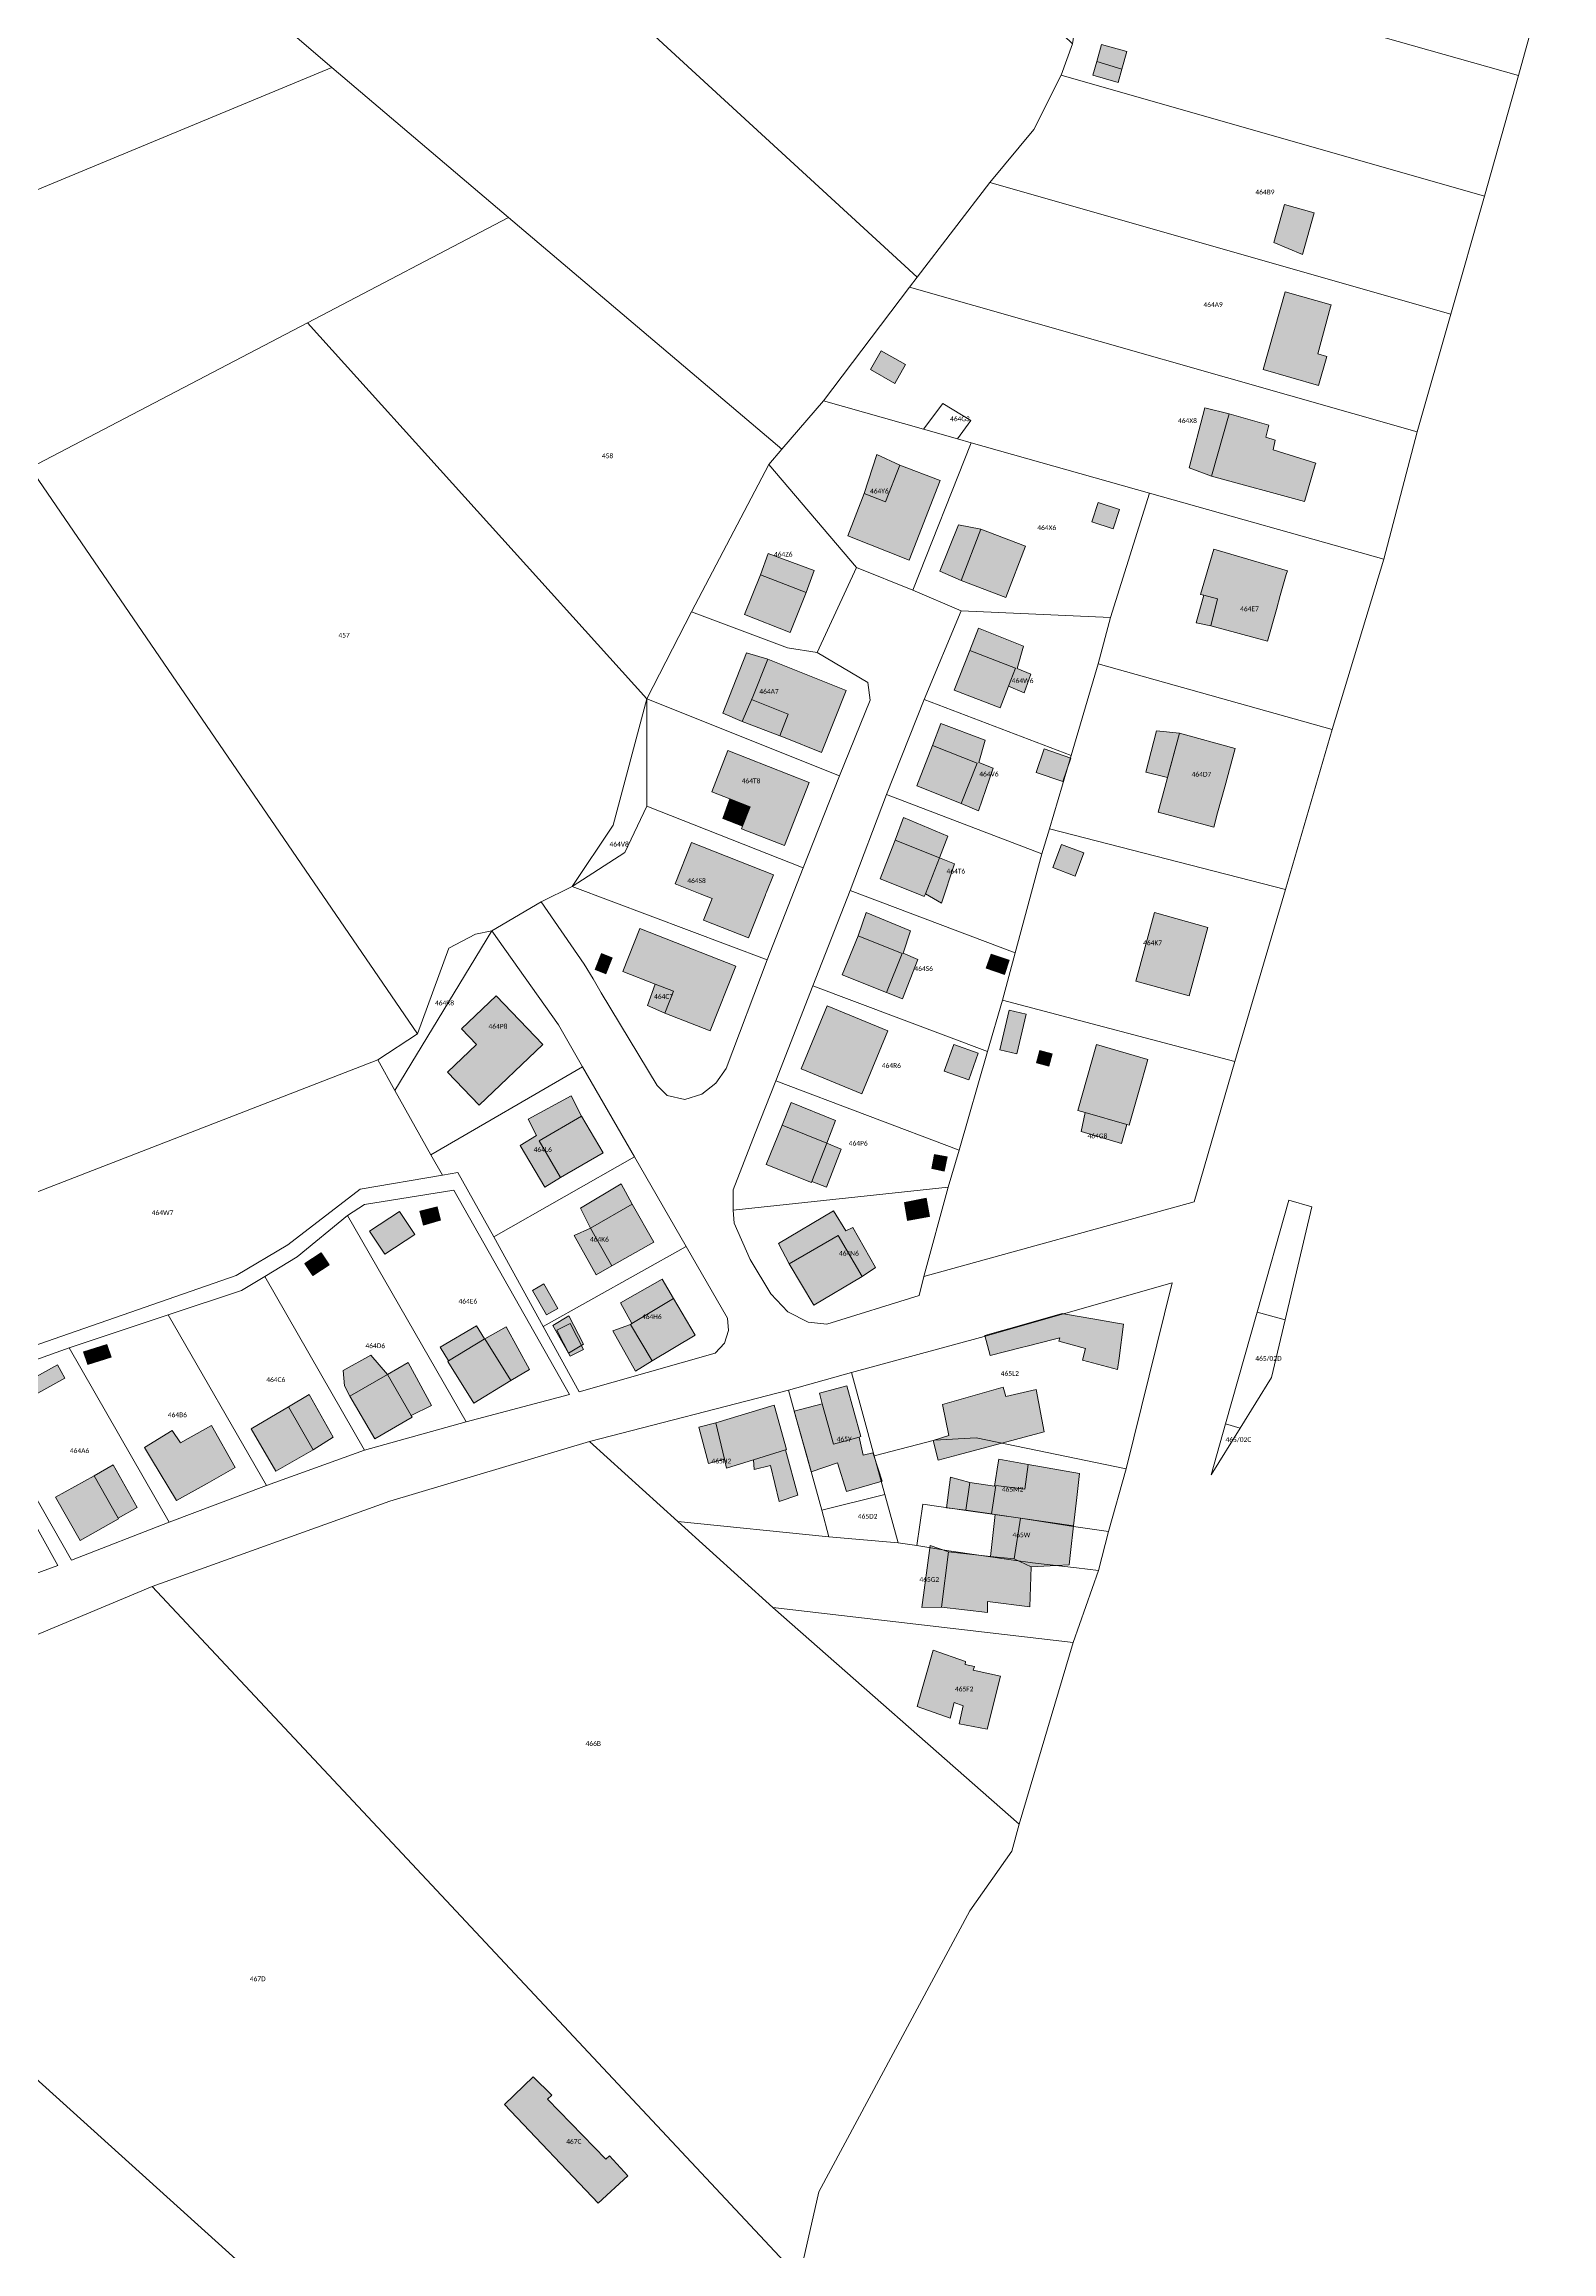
# Model space of a CAD drawing. Header units: metres. Extents: x 113120 to 240396, y 120329 to 242116.
# Drawn here: x 117655 to 117907.9, y 120947.3 to 121317.5 of the extents above; entities that cross this region are included whole.
import ezdxf

# ---------------------------------------------------------------- set-up
doc = ezdxf.new("R2010")
doc.units = ezdxf.units.M
doc.header["$LTSCALE"] = 3
for name, color, linetype, lineweight in [('Bpn_CaPa', 78, 'Continuous', 0), ('Bpn_ReBu', 4, 'Continuous', 0), ('Bpt_CaNu', 7, 'Continuous', 0), ('Hachure bâtiment', 11, 'Continuous', 0)]:
    doc.layers.add(name, color=color, linetype=linetype, lineweight=lineweight)
doc.styles.add('Legend', font='')
doc.styles.get('Legend').set_extended_font_data('Calibri')

msp = doc.modelspace()

# ---------------------------------------------------------------- hatches: boundary and pattern name
at = {"layer": 'Hachure bâtiment'}
h = msp.add_hatch(color=256, dxfattribs=at)
h.dxf.hatch_style = 1
h.paths.add_polyline_path([(117835.77, 121313.26), (117831.55, 121314.57), (117832.37, 121317.43), (117836.62, 121316.22)])
h = msp.add_hatch(color=256, dxfattribs=at)
h.dxf.hatch_style = 1
h.paths.add_polyline_path([(117835.77, 121313.26), (117835.13, 121311.04), (117830.89, 121312.26), (117831.55, 121314.57)])
h = msp.add_hatch(color=256, dxfattribs=at)
h.dxf.hatch_style = 1
h.paths.add_polyline_path([(117866.07, 121282.23), (117861.25, 121284.22), (117863.06, 121290.59), (117868, 121289.19)])
h = msp.add_hatch(color=256, dxfattribs=at)
h.dxf.hatch_style = 1
h.paths.add_polyline_path([(117870.86, 121273.75), (117870.78, 121273.46), (117868.61, 121265.58), (117870.15, 121265.12), (117868.72, 121260.22), (117859.48, 121262.93), (117863.14, 121275.93)])
h = msp.add_hatch(color=256, dxfattribs=at)
h.dxf.hatch_style = 1
h.paths.add_polyline_path([(117797.67, 121260.59), (117793.58, 121262.9), (117795.37, 121266.07), (117799.46, 121263.75)])
h = msp.add_hatch(color=256, dxfattribs=at)
h.dxf.hatch_style = 1
h.paths.add_polyline_path([(117849.67, 121256.51), (117853.77, 121255.47), (117850.8, 121245.02), (117847.07, 121246.41)])
h = msp.add_hatch(color=256, dxfattribs=at)
h.dxf.hatch_style = 1
h.paths.add_polyline_path([(117860.43, 121253.58), (117859.93, 121251.58), (117861.5, 121251.07), (117861.13, 121249.48), (117868.3, 121247.23), (117868.21, 121246.94), (117866.45, 121240.97), (117866.4, 121240.8), (117850.8, 121245.02), (117853.77, 121255.47)])
h = msp.add_hatch(color=256, dxfattribs=at)
h.dxf.hatch_style = 1
h.paths.add_polyline_path([(117805.28, 121244.3), (117800.07, 121230.98), (117789.78, 121235.02), (117792.57, 121242.12), (117796.1, 121240.73), (117798.52, 121246.91)])
h = msp.add_hatch(color=256, dxfattribs=at)
h.dxf.hatch_style = 1
h.paths.add_polyline_path([(117798.52, 121246.91), (117796.1, 121240.73), (117792.57, 121242.12), (117794.66, 121248.68)])
h = msp.add_hatch(color=256, dxfattribs=at)
h.dxf.hatch_style = 1
h.paths.add_polyline_path([(117835.38, 121239.43), (117834.32, 121236.22), (117830.73, 121237.37), (117831.8, 121240.6)])
h = msp.add_hatch(color=256, dxfattribs=at)
h.dxf.hatch_style = 1
h.paths.add_polyline_path([(117812.11, 121236.17), (117808.8, 121227.57), (117805.22, 121229.1), (117808.37, 121236.9)])
h = msp.add_hatch(color=256, dxfattribs=at)
h.dxf.hatch_style = 1
h.paths.add_polyline_path([(117819.63, 121233.32), (117816.28, 121224.67), (117808.8, 121227.57), (117812.11, 121236.17)])
h = msp.add_hatch(color=256, dxfattribs=at)
h.dxf.hatch_style = 1
h.paths.add_polyline_path([(117784.13, 121229.22), (117782.79, 121225.51), (117775.13, 121228.5), (117776.42, 121232.08)])
h = msp.add_hatch(color=256, dxfattribs=at)
h.dxf.hatch_style = 1
h.paths.add_polyline_path([(117863.52, 121229.18), (117863.35, 121228.58), (117862.34, 121225.03), (117861.68, 121222.67), (117860.18, 121217.37), (117850.68, 121219.96), (117851.8, 121224.5), (117849.52, 121225.08), (117848.98, 121225.22), (117851.2, 121232.78)])
h = msp.add_hatch(color=256, dxfattribs=at)
h.dxf.hatch_style = 1
h.paths.add_polyline_path([(117782.79, 121225.51), (117780.12, 121218.83), (117772.47, 121221.82), (117775.13, 121228.5)])
h = msp.add_hatch(color=256, dxfattribs=at)
h.dxf.hatch_style = 1
h.paths.add_polyline_path([(117851.8, 121224.5), (117850.68, 121219.96), (117848.2, 121220.47), (117849.52, 121225.08)])
h = msp.add_hatch(color=256, dxfattribs=at)
h.dxf.hatch_style = 1
h.paths.add_polyline_path([(117819.27, 121216.52), (117818.18, 121212.8), (117820.47, 121211.82), (117819.37, 121208.73), (117816.75, 121209.85), (117817.92, 121212.87), (117810.28, 121215.8), (117811.73, 121219.57)])
h = msp.add_hatch(color=256, dxfattribs=at)
h.dxf.hatch_style = 1
h.paths.add_polyline_path([(117776.37, 121214.35), (117773.74, 121207.76), (117773.7, 121207.67), (117773.7, 121207.65), (117772.1, 121203.92), (117768.83, 121205.31), (117772.83, 121215.41)])
h = msp.add_hatch(color=256, dxfattribs=at)
h.dxf.hatch_style = 1
h.paths.add_polyline_path([(117789.5, 121209.1), (117785.37, 121198.72), (117779.28, 121201.14), (117778.38, 121201.5), (117779.82, 121205.12), (117773.67, 121207.58), (117773.7, 121207.65), (117773.7, 121207.67), (117773.74, 121207.76), (117776.37, 121214.35)])
h = msp.add_hatch(color=256, dxfattribs=at)
h.dxf.hatch_style = 1
h.paths.add_polyline_path([(117817.92, 121212.87), (117816.75, 121209.85), (117815.33, 121206.18), (117807.62, 121209.15), (117810.28, 121215.8)])
h = msp.add_hatch(color=256, dxfattribs=at)
h.dxf.hatch_style = 1
h.paths.add_polyline_path([(117773.67, 121207.58), (117779.82, 121205.12), (117778.38, 121201.5), (117772.1, 121203.92), (117773.7, 121207.65)])
h = msp.add_hatch(color=256, dxfattribs=at)
h.dxf.hatch_style = 1
h.paths.add_polyline_path([(117812.83, 121200.77), (117811.77, 121197.02), (117814.18, 121196.07), (117811.73, 121188.9), (117808.82, 121190.14), (117811.5, 121196.92), (117804.02, 121199.87), (117805.4, 121203.58)])
h = msp.add_hatch(color=256, dxfattribs=at)
h.dxf.hatch_style = 1
h.paths.add_polyline_path([(117845.42, 121201.92), (117843.4, 121194.49), (117839.8, 121195.4), (117841.55, 121202.36)])
h = msp.add_hatch(color=256, dxfattribs=at)
h.dxf.hatch_style = 1
h.paths.add_polyline_path([(117854.77, 121199.38), (117853.02, 121192.95), (117851.83, 121188.57), (117851.18, 121186.17), (117841.83, 121188.7), (117845.42, 121201.92)])
h = msp.add_hatch(color=256, dxfattribs=at)
h.dxf.hatch_style = 1
h.paths.add_polyline_path([(117783.3, 121193.67), (117779.17, 121183.12), (117771.97, 121185.93), (117772.12, 121186.33), (117773.4, 121189.62), (117770.03, 121190.94), (117766.98, 121192.13), (117769.68, 121199.02)])
h = msp.add_hatch(color=256, dxfattribs=at)
h.dxf.hatch_style = 1
h.paths.add_polyline_path([(117811.5, 121196.92), (117808.82, 121190.14), (117801.35, 121193.12), (117804.02, 121199.87)])
h = msp.add_hatch(color=256, dxfattribs=at)
h.dxf.hatch_style = 1
h.paths.add_polyline_path([(117825.88, 121193.86), (117821.41, 121195.36), (117822.74, 121199.33), (117827.23, 121197.76)])
h = msp.add_hatch(color=256, dxfattribs=at)
h.dxf.hatch_style = 1
h.paths.add_polyline_path([(117773.4, 121189.62), (117772.12, 121186.33), (117768.83, 121187.63), (117770.03, 121190.94)], flags=17)
h = msp.add_hatch(color=256, dxfattribs=at)
h.dxf.hatch_style = 1
h.paths.add_polyline_path([(117806.6, 121184.67), (117805.18, 121181.04), (117797.77, 121183.98), (117799.12, 121187.82)])
h = msp.add_hatch(color=256, dxfattribs=at)
h.dxf.hatch_style = 1
h.paths.add_polyline_path([(117777.32, 121178.2), (117776.14, 121175.28), (117776.06, 121175.07), (117775.98, 121174.83), (117773.12, 121167.62), (117765.62, 121170.6), (117767.03, 121174.2), (117765.02, 121175), (117760.83, 121176.67), (117763.6, 121183.63)])
h = msp.add_hatch(color=256, dxfattribs=at)
h.dxf.hatch_style = 1
h.paths.add_polyline_path([(117805.18, 121181.04), (117802.82, 121175), (117802.63, 121174.57), (117801.53, 121175), (117795.2, 121177.5), (117797.26, 121182.71), (117797.77, 121183.98)])
h = msp.add_hatch(color=256, dxfattribs=at)
h.dxf.hatch_style = 1
h.paths.add_polyline_path([(117827.95, 121177.99), (117824.18, 121179.41), (117825.64, 121183.29), (117829.41, 121181.88)])
h = msp.add_hatch(color=256, dxfattribs=at)
h.dxf.hatch_style = 1
h.paths.add_polyline_path([(117805.5, 121173.42), (117802.82, 121175), (117805.18, 121181.04), (117807.72, 121180.06)])
h = msp.add_hatch(color=256, dxfattribs=at)
h.dxf.hatch_style = 1
h.paths.add_polyline_path([(117771, 121162.87), (117766.73, 121152.02), (117759.12, 121155.02), (117760.57, 121158.67), (117757.5, 121159.87), (117752.08, 121162), (117754.9, 121169.18)])
h = msp.add_hatch(color=256, dxfattribs=at)
h.dxf.hatch_style = 1
h.paths.add_polyline_path([(117800.32, 121168.78), (117799.07, 121165.07), (117801.53, 121164), (117798.97, 121157.42), (117796.31, 121158.45), (117798.93, 121164.98), (117791.54, 121167.96), (117792.88, 121171.88)])
h = msp.add_hatch(color=256, dxfattribs=at)
h.dxf.hatch_style = 1
h.paths.add_polyline_path([(117850.21, 121169.38), (117847.04, 121157.89), (117838.08, 121160.36), (117841.26, 121171.9)])
h = msp.add_hatch(color=256, dxfattribs=at)
h.dxf.hatch_style = 1
h.paths.add_polyline_path([(117750.28, 121164.28), (117749.2, 121161.6), (117747.4, 121162.32), (117748.48, 121165)])
h = msp.add_hatch(color=256, dxfattribs=at)
h.dxf.hatch_style = 1
h.paths.add_polyline_path([(117798.93, 121164.98), (117796.31, 121158.45), (117788.83, 121161.42), (117791.54, 121167.96)])
h = msp.add_hatch(color=256, dxfattribs=at)
h.dxf.hatch_style = 1
h.paths.add_polyline_path([(117816.88, 121163.88), (117816.07, 121161.5), (117813.03, 121162.52), (117813.83, 121164.9)])
h = msp.add_hatch(color=256, dxfattribs=at)
h.dxf.hatch_style = 1
h.paths.add_polyline_path([(117738.63, 121149.72), (117727.98, 121139.57), (117722.68, 121145.12), (117727.53, 121149.73), (117725.02, 121152.38), (117730.82, 121157.92)])
h = msp.add_hatch(color=256, dxfattribs=at)
h.dxf.hatch_style = 1
h.paths.add_polyline_path([(117760.57, 121158.67), (117759.12, 121155.02), (117756.18, 121156.3), (117757.5, 121159.87)], flags=17)
h = msp.add_hatch(color=256, dxfattribs=at)
h.dxf.hatch_style = 1
h.paths.add_polyline_path([(117792.14, 121141.49), (117781.98, 121145.68), (117786.34, 121156.22), (117796.49, 121152.03)])
h = msp.add_hatch(color=256, dxfattribs=at)
h.dxf.hatch_style = 1
h.paths.add_polyline_path([(117815.3, 121148.84), (117816.88, 121155.49), (117819.7, 121154.82), (117818.13, 121148.17)])
h = msp.add_hatch(color=256, dxfattribs=at)
h.dxf.hatch_style = 1
h.paths.add_polyline_path([(117811.68, 121148.32), (117810.1, 121143.83), (117805.97, 121145.28), (117807.57, 121149.77)])
h = msp.add_hatch(color=256, dxfattribs=at)
h.dxf.hatch_style = 1
h.paths.add_polyline_path([(117824.1, 121148.17), (117823.53, 121146.12), (117821.47, 121146.68), (117822.02, 121148.72)])
h = msp.add_hatch(color=256, dxfattribs=at)
h.dxf.hatch_style = 1
h.paths.add_polyline_path([(117840.1, 121147.25), (117839.1, 121143.68), (117837, 121136.23), (117836.58, 121136.35), (117829.6, 121138.33), (117828.4, 121138.67), (117831.52, 121149.73)])
h = msp.add_hatch(color=256, dxfattribs=at)
h.dxf.hatch_style = 1
h.paths.add_polyline_path([(117745.14, 121137.75), (117738.03, 121133.6), (117741.63, 121127.43), (117738.98, 121125.82), (117734.82, 121132.8), (117737.58, 121134.5), (117736.18, 121137.23), (117743.38, 121141.12)])
h = msp.add_hatch(color=256, dxfattribs=at)
h.dxf.hatch_style = 1
h.paths.add_polyline_path([(117787.73, 121137.02), (117786.27, 121133.22), (117778.8, 121136.24), (117780.3, 121140)])
h = msp.add_hatch(color=256, dxfattribs=at)
h.dxf.hatch_style = 1
h.paths.add_polyline_path([(117748.78, 121131.6), (117741.63, 121127.43), (117738.03, 121133.6), (117745.14, 121137.75)])
h = msp.add_hatch(color=256, dxfattribs=at)
h.dxf.hatch_style = 1
h.paths.add_polyline_path([(117786.27, 121133.22), (117783.77, 121126.76), (117783.72, 121126.62), (117776.1, 121129.63), (117778.8, 121136.24)])
h = msp.add_hatch(color=256, dxfattribs=at)
h.dxf.hatch_style = 1
h.paths.add_polyline_path([(117836.58, 121136.35), (117835.73, 121133.13), (117828.93, 121135.18), (117829.6, 121138.33)])
h = msp.add_hatch(color=256, dxfattribs=at)
h.dxf.hatch_style = 1
h.paths.add_polyline_path([(117788.68, 121132.22), (117786.22, 121125.83), (117783.77, 121126.76), (117786.27, 121133.22)])
h = msp.add_hatch(color=256, dxfattribs=at)
h.dxf.hatch_style = 1
h.paths.add_polyline_path([(117806.47, 121130.9), (117805.98, 121128.52), (117803.88, 121128.93), (117804.33, 121131.3)])
h = msp.add_hatch(color=256, dxfattribs=at)
h.dxf.hatch_style = 1
h.paths.add_polyline_path([(117753.62, 121122.95), (117746.65, 121118.96), (117744.97, 121122.32), (117751.77, 121126.37)])
h = msp.add_hatch(color=256, dxfattribs=at)
h.dxf.hatch_style = 1
h.paths.add_polyline_path([(117803.48, 121120.92), (117799.83, 121120.22), (117799.28, 121123.28), (117802.92, 121123.97)])
h = msp.add_hatch(color=256, dxfattribs=at)
h.dxf.hatch_style = 1
h.paths.add_polyline_path([(117709.58, 121118.45), (117714.62, 121121.76), (117717.17, 121117.88), (117712.13, 121114.57)])
h = msp.add_hatch(color=256, dxfattribs=at)
h.dxf.hatch_style = 1
h.paths.add_polyline_path([(117721.5, 121120.27), (117718.63, 121119.48), (117718.03, 121121.78), (117720.9, 121122.53)])
h = msp.add_hatch(color=256, dxfattribs=at)
h.dxf.hatch_style = 1
h.paths.add_polyline_path([(117757.27, 121116.63), (117750.2, 121112.62), (117746.65, 121118.96), (117753.62, 121122.95)])
h = msp.add_hatch(color=256, dxfattribs=at)
h.dxf.hatch_style = 1
h.paths.add_polyline_path([(117789.48, 121118.53), (117790.62, 121119.08), (117794.43, 121112.37), (117792.18, 121110.84), (117788.17, 121117.72), (117779.98, 121112.96), (117778.2, 121116.38), (117787.42, 121121.83)])
h = msp.add_hatch(color=256, dxfattribs=at)
h.dxf.hatch_style = 1
h.paths.add_polyline_path([(117746.65, 121118.96), (117750.2, 121112.62), (117747.58, 121111.15), (117743.89, 121117.73)])
h = msp.add_hatch(color=256, dxfattribs=at)
h.dxf.hatch_style = 1
h.paths.add_polyline_path([(117792.18, 121110.84), (117784.08, 121106.05), (117779.98, 121112.96), (117788.17, 121117.72)])
h = msp.add_hatch(color=256, dxfattribs=at)
h.dxf.hatch_style = 1
h.paths.add_polyline_path([(117702.8, 121112.82), (117700.07, 121111), (117698.72, 121113.02), (117701.45, 121114.83)])
h = msp.add_hatch(color=256, dxfattribs=at)
h.dxf.hatch_style = 1
h.paths.add_polyline_path([(117741.17, 121105.48), (117739.27, 121104.4), (117736.93, 121108.52), (117738.82, 121109.6)])
h = msp.add_hatch(color=256, dxfattribs=at)
h.dxf.hatch_style = 1
h.paths.add_polyline_path([(117760.59, 121107.13), (117753.57, 121102.96), (117751.68, 121106.42), (117758.67, 121110.4)])
h = msp.add_hatch(color=256, dxfattribs=at)
h.dxf.hatch_style = 1
h.paths.add_polyline_path([(117764.18, 121101.02), (117756.98, 121096.72), (117753.33, 121102.82), (117753.57, 121102.96), (117760.59, 121107.13)])
h = msp.add_hatch(color=256, dxfattribs=at)
h.dxf.hatch_style = 1
h.paths.add_polyline_path([(117728.87, 121100.38), (117728.8, 121100.34), (117722.85, 121096.71), (117721.4, 121099), (117727.5, 121102.6)])
h = msp.add_hatch(color=256, dxfattribs=at)
h.dxf.hatch_style = 1
h.paths.add_polyline_path([(117736.42, 121095.23), (117733.3, 121093.43), (117728.94, 121100.42), (117732.5, 121102.38)])
h = msp.add_hatch(color=256, dxfattribs=at)
h.dxf.hatch_style = 1
h.paths.add_polyline_path([(117742.94, 121097.97), (117740.31, 121102.64), (117742.98, 121104.26), (117745.45, 121099.48)])
h = msp.add_hatch(color=256, dxfattribs=at)
h.dxf.hatch_style = 1
h.paths.add_polyline_path([(117745.47, 121098.62), (117743.23, 121097.48), (117741.02, 121101.82), (117743.22, 121102.97)])
h = msp.add_hatch(color=256, dxfattribs=at)
h.dxf.hatch_style = 1
h.paths.add_polyline_path([(117750.41, 121101.74), (117753.33, 121102.82), (117756.98, 121096.72), (117754.2, 121095)])
h = msp.add_hatch(color=256, dxfattribs=at)
h.dxf.hatch_style = 1
h.paths.add_polyline_path([(117835.29, 121097.16), (117835.05, 121095.26), (117829.18, 121096.82), (117829.67, 121098.75), (117825.18, 121100.03), (117825.36, 121100.57), (117824.26, 121100.29), (117820.1, 121099.23), (117818.73, 121098.88), (117813.67, 121097.59), (117812.77, 121100.95), (117813.18, 121101.06), (117815.13, 121101.62), (117817.37, 121102.25), (117825.73, 121104.62), (117825.99, 121104.58), (117826.67, 121104.46), (117830.91, 121103.73), (117835.02, 121103.03), (117836.02, 121102.85)])
h = msp.add_hatch(color=256, dxfattribs=at)
h.dxf.hatch_style = 1
h.paths.add_polyline_path([(117666.22, 121097.32), (117662.32, 121096.07), (117661.62, 121098.2), (117665.52, 121099.47)])
h = msp.add_hatch(color=256, dxfattribs=at)
h.dxf.hatch_style = 1
h.paths.add_polyline_path([(117733.3, 121093.43), (117727.07, 121089.62), (117722.7, 121096.62), (117722.85, 121096.71), (117728.8, 121100.34), (117728.87, 121100.38), (117728.94, 121100.42)])
h = msp.add_hatch(color=256, dxfattribs=at)
h.dxf.hatch_style = 1
h.paths.add_polyline_path([(117658.48, 121093.8), (117653.97, 121091.3), (117652.72, 121093.5), (117657.27, 121096.02)])
h = msp.add_hatch(color=256, dxfattribs=at)
h.dxf.hatch_style = 1
h.paths.add_polyline_path([(117706.28, 121090.77), (117705.36, 121092.51), (117705.17, 121095.1), (117709.79, 121097.65), (117712.59, 121094.4)])
h = msp.add_hatch(color=256, dxfattribs=at)
h.dxf.hatch_style = 1
h.paths.add_polyline_path([(117716.59, 121087.54), (117716.73, 121087.28), (117710.47, 121083.62), (117706.28, 121090.77), (117712.59, 121094.4)])
h = msp.add_hatch(color=256, dxfattribs=at)
h.dxf.hatch_style = 1
h.paths.add_polyline_path([(117720, 121089.23), (117716.59, 121087.54), (117712.59, 121094.4), (117716.07, 121096.43)])
h = msp.add_hatch(color=256, dxfattribs=at)
h.dxf.hatch_style = 1
h.paths.add_polyline_path([(117703.5, 121083.92), (117700.12, 121081.79), (117695.97, 121088.97), (117699.48, 121091.07)])
h = msp.add_hatch(color=256, dxfattribs=at)
h.dxf.hatch_style = 1
h.paths.add_polyline_path([(117791.97, 121084), (117791.72, 121083.93), (117787.38, 121082.72), (117785.52, 121089.49), (117785.03, 121091.27), (117789.62, 121092.52)])
h = msp.add_hatch(color=256, dxfattribs=at)
h.dxf.hatch_style = 1
h.paths.add_polyline_path([(117816.33, 121090.73), (117821.38, 121091.92), (117822.72, 121084.8), (117808.33, 121080.96), (117804.97, 121080.07), (117804.13, 121083.33), (117806.72, 121084.2), (117805.7, 121089.38), (117815.87, 121092.28)])
h = msp.add_hatch(color=256, dxfattribs=at)
h.dxf.hatch_style = 1
h.paths.add_polyline_path([(117700.12, 121081.79), (117693.88, 121078.18), (117689.72, 121085.33), (117695.97, 121088.97)])
h = msp.add_hatch(color=256, dxfattribs=at)
h.dxf.hatch_style = 1
h.paths.add_polyline_path([(117779.5, 121081.83), (117779.33, 121081.78), (117773.98, 121080.11), (117769.47, 121078.7), (117769.12, 121080.2), (117767.68, 121086.33), (117777.47, 121089.27)])
h = msp.add_hatch(color=256, dxfattribs=at)
h.dxf.hatch_style = 1
h.paths.add_polyline_path([(117787.38, 121082.72), (117791.72, 121083.93), (117792.38, 121080.88), (117794, 121081.27), (117794.15, 121080.81), (117795.58, 121076.52), (117789.58, 121074.78), (117788.08, 121079.62), (117783.64, 121078.12), (117780.78, 121088.28), (117785.52, 121089.49)])
h = msp.add_hatch(color=256, dxfattribs=at)
h.dxf.hatch_style = 1
h.paths.add_polyline_path([(117677.86, 121082.96), (117679.16, 121083.69), (117683.06, 121085.88), (117687.04, 121078.82), (117682.32, 121076.16), (117677.19, 121073.27), (117673.01, 121080.23), (117671.85, 121082.16), (117676.49, 121085.05)])
h = msp.add_hatch(color=256, dxfattribs=at)
h.dxf.hatch_style = 1
h.paths.add_polyline_path([(117769.12, 121080.2), (117766.42, 121079.48), (117764.83, 121085.58), (117767.68, 121086.33)])
h = msp.add_hatch(color=256, dxfattribs=at)
h.dxf.hatch_style = 1
h.paths.add_polyline_path([(117781.4, 121074.17), (117778.3, 121073.1), (117776.82, 121079.13), (117774.12, 121078.5), (117773.98, 121080.11), (117779.33, 121081.78)])
h = msp.add_hatch(color=256, dxfattribs=at)
h.dxf.hatch_style = 1
h.paths.add_polyline_path([(117820.05, 121079.31), (117819.47, 121075.18), (117814.6, 121075.8), (117813.92, 121071.07), (117809.62, 121071.65), (117810.27, 121076.32), (117814.42, 121075.67), (117815.02, 121079.62), (117815.12, 121080.23)])
h = msp.add_hatch(color=256, dxfattribs=at)
h.dxf.hatch_style = 1
h.paths.add_polyline_path([(117667.41, 121070.34), (117667.48, 121070.2), (117661.03, 121066.58), (117656.93, 121073.87), (117663.42, 121077.42)])
h = msp.add_hatch(color=256, dxfattribs=at)
h.dxf.hatch_style = 1
h.paths.add_polyline_path([(117670.63, 121072.12), (117667.41, 121070.34), (117663.42, 121077.42), (117666.6, 121079.27)])
h = msp.add_hatch(color=256, dxfattribs=at)
h.dxf.hatch_style = 1
h.paths.add_polyline_path([(117810.27, 121076.32), (117809.62, 121071.65), (117806.36, 121072.06), (117807.05, 121077.19)])
h = msp.add_hatch(color=256, dxfattribs=at)
h.dxf.hatch_style = 1
h.paths.add_polyline_path([(117828.65, 121077.8), (117828.19, 121073.78), (117827.65, 121069.02), (117818.77, 121070.33), (117814.5, 121070.95), (117813.92, 121071.07), (117814.6, 121075.8), (117819.47, 121075.18), (117820.05, 121079.31)])
h = msp.add_hatch(color=256, dxfattribs=at)
h.dxf.hatch_style = 1
h.paths.add_polyline_path([(117818.77, 121070.33), (117817.68, 121063.5), (117813.73, 121063.92), (117814.5, 121070.95)])
h = msp.add_hatch(color=256, dxfattribs=at)
h.dxf.hatch_style = 1
h.paths.add_polyline_path([(117827.65, 121069.02), (117827.15, 121064.57), (117826.92, 121062.52), (117820.58, 121062.17), (117817.68, 121063.5), (117818.77, 121070.33)])
h = msp.add_hatch(color=256, dxfattribs=at)
h.dxf.hatch_style = 1
h.paths.add_polyline_path([(117806.68, 121064.67), (117805.52, 121055.4), (117802.19, 121055.32), (117803.59, 121065.76)])
h = msp.add_hatch(color=256, dxfattribs=at)
h.dxf.hatch_style = 1
h.paths.add_polyline_path([(117813.73, 121063.92), (117817.68, 121063.5), (117820.58, 121062.17), (117820.33, 121055.48), (117813.22, 121056.37), (117813.22, 121054.48), (117805.52, 121055.4), (117806.68, 121064.67)])
h = msp.add_hatch(color=256, dxfattribs=at)
h.dxf.hatch_style = 1
h.paths.add_polyline_path([(117809.52, 121046.3), (117809.47, 121045.78), (117811.03, 121045.47), (117810.83, 121044.82), (117815.43, 121043.83), (117813.17, 121034.93), (117808.48, 121035.83), (117809.13, 121038.87), (117807.63, 121039.4), (117806.97, 121036.8), (117801.45, 121038.72), (117804.13, 121048.2)])
h = msp.add_hatch(color=256, dxfattribs=at)
h.dxf.hatch_style = 1
h.paths.add_polyline_path([(117740.15, 120973.55), (117739.45, 120972.92), (117749.2, 120962.85), (117749.83, 120963.4), (117752.92, 120960.03), (117747.95, 120955.45), (117732.23, 120972), (117737.05, 120976.65)])

# ---------------------------------------------------------------- linework, layer by layer
at = {"layer": 'Bpn_CaPa'}
for points in [[(117827.47, 121317.52), (117825.57, 121312.3), (117820.98, 121303.19), (117813.6, 121294.29), (117801.44, 121278.43), (117681.1, 121388.97), (117720, 121420.99), (117827.47, 121317.52)], [(117665.46, 121376.9), (117681.1, 121388.97), (117801.44, 121278.43), (117800.17, 121276.75), (117785.71, 121257.65), (117778.73, 121249.54), (117732.91, 121288.4), (117703.27, 121313.54), (117647.25, 121361.52), (117665.46, 121376.9)], [(117517.71, 121236.6), (117494.81, 121289.6), (117647.25, 121361.52), (117703.27, 121313.54), (117517.71, 121236.6)], [(117831.83, 121332.19), (117840.47, 121342.59), (117846.65, 121350.09), (117907.89, 121332.44), (117902.29, 121312.2), (117831.83, 121332.19)], [(117827.47, 121317.52), (117829.44, 121330.41), (117831.83, 121332.19), (117902.29, 121312.2), (117896.61, 121291.98), (117825.57, 121312.3), (117827.47, 121317.52)], [(117532.41, 121202.51), (117517.71, 121236.6), (117703.27, 121313.54), (117732.91, 121288.4), (117699.17, 121270.74), (117652.64, 121246.42), (117586.37, 121220.5), (117532.41, 121202.51)], [(117813.6, 121294.29), (117820.98, 121303.19), (117825.57, 121312.3), (117896.61, 121291.98), (117890.96, 121272.23), (117813.6, 121294.29)], [(117813.6, 121294.29), (117890.96, 121272.23), (117885.32, 121252.48), (117800.17, 121276.75), (117801.44, 121278.43), (117813.6, 121294.29)], [(117778.73, 121249.54), (117776.53, 121246.98), (117763.59, 121222.29), (117756.09, 121207.68), (117699.17, 121270.74), (117732.91, 121288.4), (117778.73, 121249.54)], [(117840.41, 121242.21), (117810.51, 121250.64), (117808.22, 121251.29), (117810.45, 121254.39), (117805.73, 121257.21), (117802.52, 121252.9), (117785.71, 121257.65), (117800.17, 121276.75), (117885.32, 121252.48), (117879.69, 121231.12), (117840.41, 121242.21)], [(117717.65, 121151.55), (117652.64, 121246.42), (117699.17, 121270.74), (117756.09, 121207.68), (117750.43, 121186.5), (117743.57, 121176.23), (117738.34, 121173.64), (117730.09, 121168.78), (117727.33, 121168.22), (117722.89, 121165.9), (117717.65, 121151.55)], [(117778.73, 121249.54), (117785.71, 121257.65), (117802.52, 121252.9), (117808.22, 121251.29), (117810.51, 121250.64), (117800.72, 121225.93), (117791.23, 121229.73), (117776.53, 121246.98), (117778.73, 121249.54)], [(117808.22, 121251.29), (117802.52, 121252.9), (117805.73, 121257.21), (117810.45, 121254.39), (117808.22, 121251.29)], [(117840.41, 121242.21), (117833.84, 121221.35), (117808.81, 121222.47), (117800.72, 121225.93), (117810.51, 121250.64), (117840.41, 121242.21)], [(117717.65, 121151.55), (117711, 121147.19), (117639.84, 121119.64), (117586.37, 121220.5), (117652.64, 121246.42), (117717.65, 121151.55)], [(117763.59, 121222.29), (117776.53, 121246.98), (117791.23, 121229.73), (117784.66, 121215.48), (117779.7, 121216.24), (117763.59, 121222.29)], [(117840.41, 121242.21), (117879.69, 121231.12), (117871.03, 121202.54), (117831.78, 121213.58), (117833.84, 121221.35), (117840.41, 121242.21)], [(117763.59, 121222.29), (117779.7, 121216.24), (117784.66, 121215.48), (117793.14, 121210.42), (117793.54, 121207.49), (117788.4, 121194.78), (117756.09, 121207.68), (117763.59, 121222.29)], [(117802.63, 121207.61), (117808.81, 121222.47), (117833.84, 121221.35), (117831.78, 121213.58), (117827.28, 121198.2), (117802.63, 121207.61)], [(117871.03, 121202.54), (117863.19, 121175.73), (117823.6, 121185.92), (117827.28, 121198.2), (117831.78, 121213.58), (117871.03, 121202.54)], [(117743.57, 121176.23), (117750.43, 121186.5), (117756.09, 121207.68), (117756.09, 121189.68), (117752.41, 121181.92), (117743.57, 121176.23)], [(117756.09, 121189.68), (117756.09, 121207.68), (117788.4, 121194.78), (117782.29, 121179.39), (117756.09, 121189.68)], [(117802.63, 121207.61), (117827.28, 121198.2), (117823.6, 121185.92), (117822.35, 121181.74), (117796.27, 121191.66), (117802.63, 121207.61)], [(117822.35, 121181.74), (117817.87, 121165.14), (117790.17, 121175.55), (117796.27, 121191.66), (117822.35, 121181.74)], [(117743.57, 121176.23), (117752.41, 121181.92), (117756.09, 121189.68), (117782.29, 121179.39), (117776.27, 121163.94), (117743.57, 121176.23)], [(117822.35, 121181.74), (117823.6, 121185.92), (117863.19, 121175.73), (117854.72, 121146.87), (117815.72, 121157.16), (117817.87, 121165.14), (117822.35, 121181.74)], [(117743.57, 121176.23), (117776.27, 121163.94), (117769.4, 121145.72), (117767.65, 121143.25), (117765.3, 121141.41), (117762.44, 121140.5), (117759.52, 121141.2), (117757.8, 121142.89), (117748.45, 121158.41), (117747.1, 121160.77), (117745.56, 121163.24), (117738.34, 121173.64), (117743.57, 121176.23)], [(117783.94, 121159.59), (117790.17, 121175.55), (117817.87, 121165.14), (117815.72, 121157.16), (117813.23, 121148.58), (117783.94, 121159.59)], [(117717.65, 121151.55), (117722.89, 121165.9), (117727.33, 121168.22), (117730.09, 121168.78), (117713.8, 121142.01), (117711, 121147.19), (117717.65, 121151.55)], [(117713.8, 121142.01), (117730.09, 121168.78), (117741.28, 121153.04), (117745.28, 121146), (117719.85, 121131.25), (117713.8, 121142.01)], [(117777.73, 121143.63), (117783.94, 121159.59), (117813.23, 121148.58), (117808.47, 121132.02), (117777.73, 121143.63)], [(117802.54, 121110.84), (117806.64, 121125.81), (117808.47, 121132.02), (117813.23, 121148.58), (117815.72, 121157.16), (117854.72, 121146.87), (117847.9, 121123.39), (117802.54, 121110.84)], [(117629.74, 121116.02), (117639.84, 121119.64), (117711, 121147.19), (117713.8, 121142.01), (117719.85, 121131.25), (117721.83, 121127.85), (117708.03, 121125.49), (117695.89, 121116.18), (117687.2, 121111.03), (117641.36, 121095.09), (117639.7, 121098.1), (117629.74, 121116.02)], [(117730.41, 121117.47), (117724.37, 121128.31), (117721.83, 121127.85), (117719.85, 121131.25), (117745.28, 121146), (117754.01, 121130.89), (117730.41, 121117.47)], [(117777.73, 121143.63), (117808.47, 121132.02), (117806.64, 121125.81), (117770.57, 121121.94), (117770.57, 121125.4), (117774.28, 121134.88), (117777.73, 121143.63)], [(117730.41, 121117.47), (117754.01, 121130.89), (117762.7, 121115.87), (117738.73, 121102.45), (117730.41, 121117.47)], [(117725.77, 121086.5), (117705.9, 121121.08), (117708.72, 121122.89), (117723.71, 121125.3), (117743.13, 121091.07), (117725.77, 121086.5)], [(117802.54, 121110.84), (117801.74, 121107.64), (117786.27, 121102.83), (117783.17, 121103.21), (117779.75, 121104.91), (117776.87, 121107.96), (117773.4, 121113.71), (117770.73, 121119.77), (117770.57, 121121.94), (117806.64, 121125.81), (117802.54, 121110.84)], [(117725.77, 121086.5), (117708.73, 121081.72), (117692.01, 121110.85), (117697.44, 121114.12), (117705.9, 121121.08), (117725.77, 121086.5)], [(117858.47, 121104.88), (117863.78, 121123.62), (117867.65, 121122.54), (117863.15, 121103.57), (117858.47, 121104.88)], [(117738.73, 121102.45), (117762.7, 121115.87), (117769.6, 121103.85), (117769.78, 121101.78), (117769.14, 121099.65), (117767.56, 121098), (117744.72, 121091.52), (117738.73, 121102.45)], [(117675.8, 121104.44), (117688.11, 121108.5), (117692.01, 121110.85), (117708.73, 121081.72), (117692.29, 121075.82), (117675.8, 121104.44)], [(117794.21, 121080.78), (117790.42, 121094.73), (117812.03, 121100.61), (117826.37, 121104.68), (117844.19, 121109.76), (117836.47, 121078.6), (117811.32, 121083.78), (117804.36, 121083.41), (117794.21, 121080.78)], [(117675.8, 121104.44), (117692.29, 121075.82), (117675.99, 121069.63), (117659.2, 121098.86), (117675.8, 121104.44)], [(117858.47, 121104.88), (117863.15, 121103.57), (117860.86, 121093.92), (117855.6, 121085.42), (117853.16, 121086.12), (117858.47, 121104.88)], [(117659.2, 121098.86), (117675.99, 121069.63), (117659.62, 121063.3), (117642.65, 121092.98), (117659.2, 121098.86)], [(117794.21, 121080.78), (117796.02, 121074.3), (117785.45, 121071.67), (117782.95, 121080.77), (117781.3, 121086.49), (117779.84, 121091.77), (117790.42, 121094.73), (117794.21, 121080.78)], [(117746.49, 121083.17), (117779.84, 121091.77), (117781.3, 121086.49), (117782.95, 121080.77), (117785.45, 121071.67), (117786.61, 121067.2), (117761.31, 121069.79), (117746.49, 121083.17)], [(117777.22, 121055.32), (117818.52, 121019.04), (117817.33, 121014.49), (117810.25, 121004.46), (117784.92, 120957.37), (117781.74, 120943.35), (117781.66, 120943.02), (117673.12, 121058.88), (117713, 121073.19), (117746.49, 121083.17), (117761.31, 121069.79), (117777.22, 121055.32)], [(117833.51, 121068.09), (117827.64, 121068.94), (117818.77, 121070.33), (117809.63, 121071.62), (117802.37, 121072.67), (117801.37, 121065.72), (117798.23, 121066.17), (117796.02, 121074.3), (117794.21, 121080.78), (117804.36, 121083.41), (117811.32, 121083.78), (117836.47, 121078.6), (117833.51, 121068.09)], [(117855.6, 121085.42), (117850.74, 121077.57), (117853.16, 121086.12), (117855.6, 121085.42)], [(117646.39, 121081.94), (117657.31, 121062.37), (117639.32, 121055.82), (117637.35, 121055.32), (117635.35, 121055.29), (117633.52, 121055.5), (117631.3, 121056.34), (117629.09, 121057.86), (117622.73, 121068.67), (117646.39, 121081.94)], [(117796.02, 121074.3), (117798.23, 121066.17), (117786.61, 121067.2), (117785.45, 121071.67), (117796.02, 121074.3)], [(117833.51, 121068.09), (117831.83, 121061.56), (117828.13, 121062.02), (117820.75, 121062.84), (117817.58, 121063.3), (117806.73, 121064.87), (117801.37, 121065.72), (117802.37, 121072.67), (117809.63, 121071.62), (117818.77, 121070.33), (117827.64, 121068.94), (117833.51, 121068.09)], [(117777.22, 121055.32), (117761.31, 121069.79), (117786.61, 121067.2), (117798.23, 121066.17), (117801.37, 121065.72), (117806.73, 121064.87), (117817.58, 121063.3), (117820.75, 121062.84), (117828.13, 121062.02), (117831.83, 121061.56), (117827.57, 121049.47), (117777.22, 121055.32)], [(117773.47, 120868.13), (117597.33, 121027.17), (117673.12, 121058.88), (117781.66, 120943.02), (117780.71, 120938.86), (117780.08, 120890.11), (117780.06, 120888.8), (117773.47, 120868.13)], [(117777.22, 121055.32), (117827.57, 121049.47), (117818.52, 121019.04), (117777.22, 121055.32)], [(117773.47, 120868.13), (117764.77, 120844.85), (117603.68, 120768.15), (117524.61, 120892.85), (117504.54, 120922.65), (117474.78, 120968.08), (117597.33, 121027.17), (117773.47, 120868.13)], [(117732.23, 120972), (117737.05, 120976.65), (117740.15, 120973.55), (117739.45, 120972.92), (117749.2, 120962.85), (117749.83, 120963.4), (117752.92, 120960.03), (117747.95, 120955.45), (117732.23, 120972)], [(117732.23, 120972), (117747.95, 120955.45), (117752.92, 120960.03), (117749.83, 120963.4), (117749.2, 120962.85), (117739.45, 120972.92), (117740.15, 120973.55), (117737.05, 120976.65), (117732.23, 120972)]]:
    msp.add_lwpolyline(points, close=True, dxfattribs=at)
at = {"layer": 'Bpn_ReBu'}
for points in [[(117835.77, 121313.26), (117831.55, 121314.57), (117832.37, 121317.43), (117836.62, 121316.22), (117835.77, 121313.26)], [(117835.77, 121313.26), (117835.13, 121311.04), (117830.89, 121312.26), (117831.55, 121314.57), (117835.77, 121313.26)], [(117866.07, 121282.23), (117861.25, 121284.22), (117863.06, 121290.59), (117868, 121289.19), (117866.07, 121282.23)], [(117870.86, 121273.75), (117870.78, 121273.46), (117868.61, 121265.58), (117870.15, 121265.12), (117868.72, 121260.22), (117859.48, 121262.93), (117863.14, 121275.93), (117870.86, 121273.75)], [(117797.67, 121260.59), (117793.58, 121262.9), (117795.37, 121266.07), (117799.46, 121263.75), (117797.67, 121260.59)], [(117849.67, 121256.51), (117853.77, 121255.47), (117850.8, 121245.02), (117847.07, 121246.41), (117849.67, 121256.51)], [(117860.43, 121253.58), (117859.93, 121251.58), (117861.5, 121251.07), (117861.13, 121249.48), (117868.3, 121247.23), (117868.21, 121246.94), (117866.45, 121240.97), (117866.4, 121240.8), (117850.8, 121245.02), (117853.77, 121255.47), (117860.43, 121253.58)], [(117805.28, 121244.3), (117800.07, 121230.98), (117789.78, 121235.02), (117792.57, 121242.12), (117796.1, 121240.73), (117798.52, 121246.91), (117805.28, 121244.3)], [(117798.52, 121246.91), (117796.1, 121240.73), (117792.57, 121242.12), (117794.66, 121248.68), (117798.52, 121246.91)], [(117835.38, 121239.43), (117834.32, 121236.22), (117830.73, 121237.37), (117831.8, 121240.6), (117835.38, 121239.43)], [(117812.11, 121236.17), (117808.8, 121227.57), (117805.22, 121229.1), (117808.37, 121236.9), (117812.11, 121236.17)], [(117819.63, 121233.32), (117816.28, 121224.67), (117808.8, 121227.57), (117812.11, 121236.17), (117819.63, 121233.32)], [(117784.13, 121229.22), (117782.79, 121225.51), (117775.13, 121228.5), (117776.42, 121232.08), (117784.13, 121229.22)], [(117863.52, 121229.18), (117863.35, 121228.58), (117862.34, 121225.03), (117861.68, 121222.67), (117860.18, 121217.37), (117850.68, 121219.96), (117851.8, 121224.5), (117849.52, 121225.08), (117848.98, 121225.22), (117851.2, 121232.78), (117863.52, 121229.18)], [(117782.79, 121225.51), (117780.12, 121218.83), (117772.47, 121221.82), (117775.13, 121228.5), (117782.79, 121225.51)], [(117851.8, 121224.5), (117850.68, 121219.96), (117848.2, 121220.47), (117849.52, 121225.08), (117851.8, 121224.5)], [(117819.27, 121216.52), (117818.18, 121212.8), (117820.47, 121211.82), (117819.37, 121208.73), (117816.75, 121209.85), (117817.92, 121212.87), (117810.28, 121215.8), (117811.73, 121219.57), (117819.27, 121216.52)], [(117776.37, 121214.35), (117773.74, 121207.76), (117773.7, 121207.67), (117773.7, 121207.65), (117772.1, 121203.92), (117768.83, 121205.31), (117772.83, 121215.41), (117776.37, 121214.35)], [(117789.5, 121209.1), (117785.37, 121198.72), (117779.28, 121201.14), (117778.38, 121201.5), (117779.82, 121205.12), (117773.67, 121207.58), (117773.7, 121207.65), (117773.7, 121207.67), (117773.74, 121207.76), (117776.37, 121214.35), (117789.5, 121209.1)], [(117817.92, 121212.87), (117816.75, 121209.85), (117815.33, 121206.18), (117807.62, 121209.15), (117810.28, 121215.8), (117817.92, 121212.87)], [(117773.67, 121207.58), (117779.82, 121205.12), (117778.38, 121201.5), (117772.1, 121203.92), (117773.7, 121207.65), (117773.67, 121207.58)], [(117812.83, 121200.77), (117811.77, 121197.02), (117814.18, 121196.07), (117811.73, 121188.9), (117808.82, 121190.14), (117811.5, 121196.92), (117804.02, 121199.87), (117805.4, 121203.58), (117812.83, 121200.77)], [(117845.42, 121201.92), (117843.4, 121194.49), (117839.8, 121195.4), (117841.55, 121202.36), (117845.42, 121201.92)], [(117854.77, 121199.38), (117853.02, 121192.95), (117851.83, 121188.57), (117851.18, 121186.17), (117841.83, 121188.7), (117845.42, 121201.92), (117854.77, 121199.38)], [(117783.3, 121193.67), (117779.17, 121183.12), (117771.97, 121185.93), (117772.12, 121186.33), (117773.4, 121189.62), (117770.03, 121190.94), (117766.98, 121192.13), (117769.68, 121199.02), (117783.3, 121193.67)], [(117811.5, 121196.92), (117808.82, 121190.14), (117801.35, 121193.12), (117804.02, 121199.87), (117811.5, 121196.92)], [(117825.88, 121193.86), (117821.41, 121195.36), (117822.74, 121199.33), (117827.23, 121197.76), (117825.88, 121193.86)], [(117773.4, 121189.62), (117772.12, 121186.33), (117768.83, 121187.63), (117770.03, 121190.94), (117773.4, 121189.62)], [(117806.6, 121184.67), (117805.18, 121181.04), (117797.77, 121183.98), (117799.12, 121187.82), (117806.6, 121184.67)], [(117777.32, 121178.2), (117776.14, 121175.28), (117776.06, 121175.07), (117775.98, 121174.83), (117773.12, 121167.62), (117765.62, 121170.6), (117767.03, 121174.2), (117765.02, 121175), (117760.83, 121176.67), (117763.6, 121183.63), (117777.32, 121178.2)], [(117805.18, 121181.04), (117802.82, 121175), (117802.63, 121174.57), (117801.53, 121175), (117795.2, 121177.5), (117797.26, 121182.71), (117797.77, 121183.98), (117805.18, 121181.04)], [(117827.95, 121177.99), (117824.18, 121179.41), (117825.64, 121183.29), (117829.41, 121181.88), (117827.95, 121177.99)], [(117805.5, 121173.42), (117802.82, 121175), (117805.18, 121181.04), (117807.72, 121180.06), (117805.5, 121173.42)], [(117771, 121162.87), (117766.73, 121152.02), (117759.12, 121155.02), (117760.57, 121158.67), (117757.5, 121159.87), (117752.08, 121162), (117754.9, 121169.18), (117771, 121162.87)], [(117800.32, 121168.78), (117799.07, 121165.07), (117801.53, 121164), (117798.97, 121157.42), (117796.31, 121158.45), (117798.93, 121164.98), (117791.54, 121167.96), (117792.88, 121171.88), (117800.32, 121168.78)], [(117850.21, 121169.38), (117847.04, 121157.89), (117838.08, 121160.36), (117841.26, 121171.9), (117850.21, 121169.38)], [(117750.28, 121164.28), (117749.2, 121161.6), (117747.4, 121162.32), (117748.48, 121165), (117750.28, 121164.28)], [(117798.93, 121164.98), (117796.31, 121158.45), (117788.83, 121161.42), (117791.54, 121167.96), (117798.93, 121164.98)], [(117816.88, 121163.88), (117816.07, 121161.5), (117813.03, 121162.52), (117813.83, 121164.9), (117816.88, 121163.88)], [(117738.63, 121149.72), (117727.98, 121139.57), (117722.68, 121145.12), (117727.53, 121149.73), (117725.02, 121152.38), (117730.82, 121157.92), (117738.63, 121149.72)], [(117760.57, 121158.67), (117759.12, 121155.02), (117756.18, 121156.3), (117757.5, 121159.87), (117760.57, 121158.67)], [(117792.14, 121141.49), (117781.98, 121145.68), (117786.34, 121156.22), (117796.49, 121152.03), (117792.14, 121141.49)], [(117815.3, 121148.84), (117816.88, 121155.49), (117819.7, 121154.82), (117818.13, 121148.17), (117815.3, 121148.84)], [(117811.68, 121148.32), (117810.1, 121143.83), (117805.97, 121145.28), (117807.57, 121149.77), (117811.68, 121148.32)], [(117824.1, 121148.17), (117823.53, 121146.12), (117821.47, 121146.68), (117822.02, 121148.72), (117824.1, 121148.17)], [(117840.1, 121147.25), (117839.1, 121143.68), (117837, 121136.23), (117836.58, 121136.35), (117829.6, 121138.33), (117828.4, 121138.67), (117831.52, 121149.73), (117840.1, 121147.25)], [(117745.14, 121137.75), (117738.03, 121133.6), (117741.63, 121127.43), (117738.98, 121125.82), (117734.82, 121132.8), (117737.58, 121134.5), (117736.18, 121137.23), (117743.38, 121141.12), (117745.14, 121137.75)], [(117787.73, 121137.02), (117786.27, 121133.22), (117778.8, 121136.24), (117780.3, 121140), (117787.73, 121137.02)], [(117748.78, 121131.6), (117741.63, 121127.43), (117738.03, 121133.6), (117745.14, 121137.75), (117748.78, 121131.6)], [(117786.27, 121133.22), (117783.77, 121126.76), (117783.72, 121126.62), (117776.1, 121129.63), (117778.8, 121136.24), (117786.27, 121133.22)], [(117836.58, 121136.35), (117835.73, 121133.13), (117828.93, 121135.18), (117829.6, 121138.33), (117836.58, 121136.35)], [(117788.68, 121132.22), (117786.22, 121125.83), (117783.77, 121126.76), (117786.27, 121133.22), (117788.68, 121132.22)], [(117806.47, 121130.9), (117805.98, 121128.52), (117803.88, 121128.93), (117804.33, 121131.3), (117806.47, 121130.9)], [(117753.62, 121122.95), (117746.65, 121118.96), (117744.97, 121122.32), (117751.77, 121126.37), (117753.62, 121122.95)], [(117803.48, 121120.92), (117799.83, 121120.22), (117799.28, 121123.28), (117802.92, 121123.97), (117803.48, 121120.92)], [(117709.58, 121118.45), (117714.62, 121121.76), (117717.17, 121117.88), (117712.13, 121114.57), (117709.58, 121118.45)], [(117721.5, 121120.27), (117718.63, 121119.48), (117718.03, 121121.78), (117720.9, 121122.53), (117721.5, 121120.27)], [(117757.27, 121116.63), (117750.2, 121112.62), (117746.65, 121118.96), (117753.62, 121122.95), (117757.27, 121116.63)], [(117789.48, 121118.53), (117790.62, 121119.08), (117794.43, 121112.37), (117792.18, 121110.84), (117788.17, 121117.72), (117779.98, 121112.96), (117778.2, 121116.38), (117787.42, 121121.83), (117789.48, 121118.53)], [(117746.65, 121118.96), (117750.2, 121112.62), (117747.58, 121111.15), (117743.89, 121117.73), (117746.65, 121118.96)], [(117792.18, 121110.84), (117784.08, 121106.05), (117779.98, 121112.96), (117788.17, 121117.72), (117792.18, 121110.84)], [(117702.8, 121112.82), (117700.07, 121111), (117698.72, 121113.02), (117701.45, 121114.83), (117702.8, 121112.82)], [(117741.17, 121105.48), (117739.27, 121104.4), (117736.93, 121108.52), (117738.82, 121109.6), (117741.17, 121105.48)], [(117760.59, 121107.13), (117753.57, 121102.96), (117751.68, 121106.42), (117758.67, 121110.4), (117760.59, 121107.13)], [(117764.18, 121101.02), (117756.98, 121096.72), (117753.33, 121102.82), (117753.57, 121102.96), (117760.59, 121107.13), (117764.18, 121101.02)], [(117728.87, 121100.38), (117728.8, 121100.34), (117722.85, 121096.71), (117721.4, 121099), (117727.5, 121102.6), (117728.87, 121100.38)], [(117736.42, 121095.23), (117733.3, 121093.43), (117728.94, 121100.42), (117732.5, 121102.38), (117736.42, 121095.23)], [(117742.94, 121097.97), (117740.31, 121102.64), (117742.98, 121104.26), (117745.45, 121099.48), (117742.94, 121097.97)], [(117745.47, 121098.62), (117743.23, 121097.48), (117741.02, 121101.82), (117743.22, 121102.97), (117745.47, 121098.62)], [(117750.41, 121101.74), (117753.33, 121102.82), (117756.98, 121096.72), (117754.2, 121095), (117750.41, 121101.74)], [(117835.29, 121097.16), (117835.05, 121095.26), (117829.18, 121096.82), (117829.67, 121098.75), (117825.18, 121100.03), (117825.36, 121100.57), (117824.26, 121100.29), (117820.1, 121099.23), (117818.73, 121098.88), (117813.67, 121097.59), (117812.77, 121100.95), (117813.18, 121101.06), (117815.13, 121101.62), (117817.37, 121102.25), (117825.73, 121104.62), (117825.99, 121104.58), (117826.67, 121104.46), (117830.91, 121103.73), (117835.02, 121103.03), (117836.02, 121102.85), (117835.29, 121097.16)], [(117666.22, 121097.32), (117662.32, 121096.07), (117661.62, 121098.2), (117665.52, 121099.47), (117666.22, 121097.32)], [(117733.3, 121093.43), (117727.07, 121089.62), (117722.7, 121096.62), (117722.85, 121096.71), (117728.8, 121100.34), (117728.87, 121100.38), (117728.94, 121100.42), (117733.3, 121093.43)], [(117658.48, 121093.8), (117653.97, 121091.3), (117652.72, 121093.5), (117657.27, 121096.02), (117658.48, 121093.8)], [(117706.28, 121090.77), (117705.36, 121092.51), (117705.17, 121095.1), (117709.79, 121097.65), (117712.59, 121094.4), (117706.28, 121090.77)], [(117716.59, 121087.54), (117716.73, 121087.28), (117710.47, 121083.62), (117706.28, 121090.77), (117712.59, 121094.4), (117716.59, 121087.54)], [(117720, 121089.23), (117716.59, 121087.54), (117712.59, 121094.4), (117716.07, 121096.43), (117720, 121089.23)], [(117703.5, 121083.92), (117700.12, 121081.79), (117695.97, 121088.97), (117699.48, 121091.07), (117703.5, 121083.92)], [(117791.97, 121084), (117791.72, 121083.93), (117787.38, 121082.72), (117785.52, 121089.49), (117785.03, 121091.27), (117789.62, 121092.52), (117791.97, 121084)], [(117816.33, 121090.73), (117821.38, 121091.92), (117822.72, 121084.8), (117808.33, 121080.96), (117804.97, 121080.07), (117804.13, 121083.33), (117806.72, 121084.2), (117805.7, 121089.38), (117815.87, 121092.28), (117816.33, 121090.73)], [(117700.12, 121081.79), (117693.88, 121078.18), (117689.72, 121085.33), (117695.97, 121088.97), (117700.12, 121081.79)], [(117779.5, 121081.83), (117779.33, 121081.78), (117773.98, 121080.11), (117769.47, 121078.7), (117769.12, 121080.2), (117767.68, 121086.33), (117777.47, 121089.27), (117779.5, 121081.83)], [(117787.38, 121082.72), (117791.72, 121083.93), (117792.38, 121080.88), (117794, 121081.27), (117794.15, 121080.81), (117795.58, 121076.52), (117789.58, 121074.78), (117788.08, 121079.62), (117783.64, 121078.12), (117780.78, 121088.28), (117785.52, 121089.49), (117787.38, 121082.72)], [(117677.86, 121082.96), (117679.16, 121083.69), (117683.06, 121085.88), (117687.04, 121078.82), (117682.32, 121076.16), (117677.19, 121073.27), (117673.01, 121080.23), (117671.85, 121082.16), (117676.49, 121085.05), (117677.86, 121082.96)], [(117769.12, 121080.2), (117766.42, 121079.48), (117764.83, 121085.58), (117767.68, 121086.33), (117769.12, 121080.2)], [(117781.4, 121074.17), (117778.3, 121073.1), (117776.82, 121079.13), (117774.12, 121078.5), (117773.98, 121080.11), (117779.33, 121081.78), (117781.4, 121074.17)], [(117820.05, 121079.31), (117819.47, 121075.18), (117814.6, 121075.8), (117813.92, 121071.07), (117809.62, 121071.65), (117810.27, 121076.32), (117814.42, 121075.67), (117815.02, 121079.62), (117815.12, 121080.23), (117820.05, 121079.31)], [(117667.41, 121070.34), (117667.48, 121070.2), (117661.03, 121066.58), (117656.93, 121073.87), (117663.42, 121077.42), (117667.41, 121070.34)], [(117670.63, 121072.12), (117667.41, 121070.34), (117663.42, 121077.42), (117666.6, 121079.27), (117670.63, 121072.12)], [(117810.27, 121076.32), (117809.62, 121071.65), (117806.36, 121072.06), (117807.05, 121077.19), (117810.27, 121076.32)], [(117828.65, 121077.8), (117828.19, 121073.78), (117827.65, 121069.02), (117818.77, 121070.33), (117814.5, 121070.95), (117813.92, 121071.07), (117814.6, 121075.8), (117819.47, 121075.18), (117820.05, 121079.31), (117828.65, 121077.8)], [(117818.77, 121070.33), (117817.68, 121063.5), (117813.73, 121063.92), (117814.5, 121070.95), (117818.77, 121070.33)], [(117827.65, 121069.02), (117827.15, 121064.57), (117826.92, 121062.52), (117820.58, 121062.17), (117817.68, 121063.5), (117818.77, 121070.33), (117827.65, 121069.02)], [(117806.68, 121064.67), (117805.52, 121055.4), (117802.19, 121055.32), (117803.59, 121065.76), (117806.68, 121064.67)], [(117813.73, 121063.92), (117817.68, 121063.5), (117820.58, 121062.17), (117820.33, 121055.48), (117813.22, 121056.37), (117813.22, 121054.48), (117805.52, 121055.4), (117806.68, 121064.67), (117813.73, 121063.92)], [(117809.52, 121046.3), (117809.47, 121045.78), (117811.03, 121045.47), (117810.83, 121044.82), (117815.43, 121043.83), (117813.17, 121034.93), (117808.48, 121035.83), (117809.13, 121038.87), (117807.63, 121039.4), (117806.97, 121036.8), (117801.45, 121038.72), (117804.13, 121048.2), (117809.52, 121046.3)], [(117740.15, 120973.55), (117739.45, 120972.92), (117749.2, 120962.85), (117749.83, 120963.4), (117752.92, 120960.03), (117747.95, 120955.45), (117732.23, 120972), (117737.05, 120976.65), (117740.15, 120973.55)]]:
    msp.add_lwpolyline(points, close=True, dxfattribs=at)

# ---------------------------------------------------------------- texts
at = {"layer": 'Bpt_CaNu', "char_height": 0.8, "attachment_point": 7, "style": 'Legend'}
for s, insert in [('464B9', (117858.16, 121292.27)), ('464A9', (117849.44, 121273.39)), ('464G3', (117806.94, 121254.25)), ('464X8', (117845.18, 121253.94)), ('458', (117748.55, 121248.04)), ('464Y6', (117793.52, 121242.13)), ('464X6', (117821.58, 121236)), ('464Z6', (117777.41, 121231.53)), ('464E7', (117855.6, 121222.38)), ('457', (117704.37, 121217.96)), ('464A7', (117774.96, 121208.54)), ('464W6', (117817.3, 121210.34)), ('464T8', (117772, 121193.54)), ('464V6', (117811.85, 121194.68)), ('464D7', (117847.47, 121194.65)), ('464V8', (117749.83, 121182.93)), ('464S8', (117762.88, 121176.81)), ('464T6', (117806.35, 121178.4)), ('464K7', (117839.33, 121166.39)), ('464S6', (117800.97, 121162.07)), ('464C7', (117757.3, 121157.39)), ('464R8', (117720.55, 121156.3)), ('464P8', (117729.54, 121152.38)), ('464R6', (117795.5, 121145.81)), ('464L6', (117737.11, 121131.73)), ('464P6', (117789.96, 121132.78)), ('464G8', (117830.01, 121134)), ('464W7', (117673.05, 121121.14)), ('464K6', (117746.54, 121116.67)), ('464N6', (117788.31, 121114.32)), ('464E6', (117724.51, 121106.29)), ('464H6', (117755.28, 121103.7)), ('464D6', (117708.89, 121098.82)), ('465L2', (117815.45, 121094.18)), ('465/02D', (117858.15, 121096.65)), ('464C6', (117692.26, 121093.14)), ('464B6', (117675.75, 121087.24)), ('465Y', (117787.93, 121083.16)), ('465/02C', (117853.16, 121083.04)), ('464A6', (117659.32, 121081.24)), ('465H2', (117766.94, 121079.49)), ('465M2', (117815.64, 121074.75)), ('465D2', (117791.48, 121070.23)), ('465W', (117817.41, 121067.11)), ('465G2', (117801.81, 121059.63)), ('465F2', (117807.77, 121041.27)), ('466B', (117745.82, 121032.13)), ('467D', (117689.5, 120992.67)), ('467C', (117742.57, 120965.4))]:
    msp.add_mtext(s, dxfattribs=dict(at, insert=insert))

doc.saveas('drawing.dxf')
